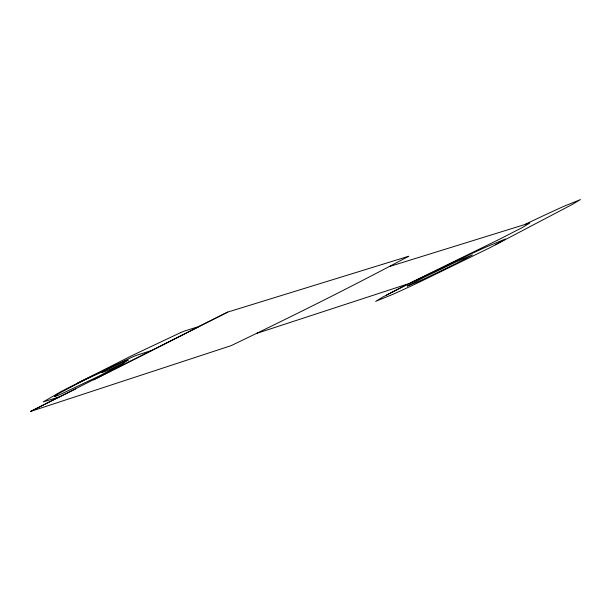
<?xml version="1.0" encoding="UTF-8"?>
<svg xmlns="http://www.w3.org/2000/svg" width="611" height="611" viewBox="0 0 611 611"><rect width="100%" height="100%" fill="white"/><g stroke="black" fill="none" stroke-linecap="round" stroke-linejoin="round"><path stroke-width="0.92" d="M198.491 326.641L227.72 312.084L408.698 256.253C350.63 287.201 290.699 317.078 231.019 345.689L30.55 411.463L58.61 397.142M227.72 312.084L148.389 352.31A1391.995 34.01 -26.5 0 1 112.119 370.594L93.575 379.927M106.726 369.273L102.297 372.03A81.492 1.993 -26.5 0 0 108.59 369.999L123.781 363.064M495.46 244.835L505.518 238.97L485.065 247.447A174.395 4.262 -26.5 0 0 469.279 254.703L406.918 284.718L383.166 296.847L375.643 301.36L392.919 294.326A172.294 4.208 -26.5 0 0 419.146 282.236L489.717 247.822L572.324 204.41L580.45 199.576L563.51 206.465A163.679 4.002 -26.5 0 0 541.659 216.531L525.315 224.252M386.389 295.144L406.712 284.497M180.581 332.636L131.923 355.617A36.813 0.901 -26.5 0 0 124.843 359.176L61.115 391.529L43.198 401.901L59.099 397.02L199.629 326.282L186.095 330.498A107.773 2.635 -26.5 0 0 180.581 332.636M75.779 388.871L30.55 411.463M410.126 282.992L500.508 238.741L522.184 227.613L529.882 222.962L389.986 266.365M408.698 283.664L257.032 333.278M152.223 350.309L138.155 354.762A110.614 2.704 -26.5 0 0 132.518 356.954L83.592 380.05A36.309 0.886 -26.5 0 0 76.52 383.601M128.15 360.1L122.452 363.812L106.322 372.343A27.991 0.687 -26.5 0 1 95.874 377.606L60.772 394.202A84.601 2.07 -26.5 0 1 54.226 396.631L58.633 393.599L76.604 384.067A27.923 0.68 -26.5 0 1 86.197 379.24L125.102 361.04A85.868 2.1 -26.5 0 1 127.829 360.108L128.15 360.1M407.461 286.04L416.839 282.244A86.884 2.123 -26.5 0 0 426.913 277.608L457.013 263.097L472.349 254.932L462.107 259.163A87.274 2.131 -26.5 0 0 454.897 262.478L423.782 277.432L407.461 286.04"/></g></svg>
